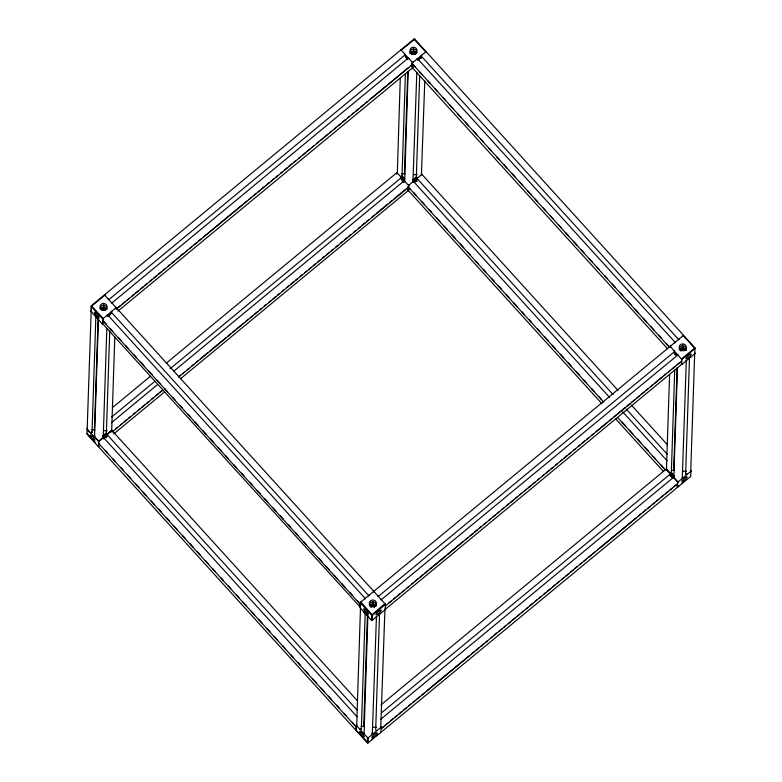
<?xml version="1.0" encoding="UTF-8"?>
<svg xmlns="http://www.w3.org/2000/svg" width="782" height="782" viewBox="0 0 782 782"><rect width="100%" height="100%" fill="white"/><g stroke="black" fill="none" stroke-linecap="round" stroke-linejoin="round"><path stroke-width="1.17" d="M601.993 403.786L408.38 190.564L408.497 188.824L408.918 189.244L409.993 188.354M412.847 67.623C411.723 68.386 412.417 65.414 413.355 65.317M87.437 428.106C86.352 429.826 90.673 434.684 92.012 432.397L95.873 316.221M94.427 429.836L98.161 317.287M104.123 437.773L107.359 435.105L104.104 438.203L103.654 437.265L98.776 441.165L94.544 436.727L98.434 319.339L98.62 319.867M98.757 446.493L98.532 441.488L87.173 428.986L87.232 428.262M103.253 318.294L102.491 324.129L91.132 311.627L91.338 310.718M103.224 437.334L106.841 328.411M107.339 435.535L105.961 433.345L102.725 436.014L103.644 437.685L106.069 435.682M357.266 710.31L105.961 433.345M106.352 433.57L109.754 330.512M106.89 434.587L111.699 430.325L114.788 337.13M670.79 345.859L360.561 602.257L360.121 607.8L371.479 620.312L372.242 620.361L385.311 609.559L385.477 604.388L373.776 591.329M356.68 725.735L360.492 607.497M360.091 729.479L361.352 728.98L365.165 614.007M364.246 726.664L363.718 726.419L367.452 615.082M367.892 615.561L364.06 733.839M356.494 725.207L356.768 724.67L356.23 725.227L367.54 737.67L367.364 742.851L368.127 742.9L690.731 476.414L690.956 470.52L690.907 471.243L677.779 482.22M371.479 620.312L371.655 615.131L384.91 603.645M380.814 731.835L381.362 726.928L368.293 737.729L368.127 742.9L367.364 742.851L98.395 446.63L98.962 446.327M371.264 620.097L372.193 620.292L372.408 615.19L360.864 602.003M372.3 734.415L376.455 616.529L376.191 617.027M376.934 730.564L375.673 729.958L379.524 613.782M396.738 174.269L396.806 172.714L397.295 173.076M397.334 173.086L400.276 78.151M380.746 727.416L384.93 609.51L384.646 610.019M385.272 609.276L385.321 607.77M385.438 604.418L385.35 606.001L681.669 361.02M400.746 178.296L402.378 176.321L400.746 178.296L403.551 181.395L400.755 177.866M401.117 177.524L400.667 176.752L402.007 176.331L405.418 73.459M404.411 173.77L407.784 72.11M404.646 181.649L404.147 180.867L404.714 181.189L408.145 71.739M408.448 188.726L407.901 189.176L408.487 187.445L408.918 189.244M414.049 65.571L411.958 66.392L412.544 64.662M408.38 190.759L408.556 185.422L396.845 172.519M412.437 67.975L412.613 62.638L400.892 49.901M412.964 66.46L413.013 65.18L411.606 63.635M414.147 181.707L417.383 179.029L414.128 182.128L412.749 179.938L415.975 177.27L416.894 178.941M609.579 397.412L413.502 181.473L412.955 181.766L416.826 72.345M413.658 181.62L412.749 179.938M613.108 394.617L415.975 177.27M417.089 178.687L417.588 177.915L416.327 177.309L419.699 75.649M618.054 390.404L421.987 174.474L421.41 174.767L424.782 81.064M380.942 704.905L666.723 468.633M670.594 474.029L666.459 469.122L669.587 374.725M674.455 476.248L671.66 472.944L670.575 473.833L670.018 474.918L672.725 477.949M670.418 474.009L669.92 473.325L671.318 472.905L674.729 370.033M671.66 472.944L381.469 712.861M672.843 477.587L670.018 474.918L672.843 477.587L673.41 477.118L670.575 473.833M674.211 470.588L673.683 470.334L677.134 367.481M679.167 485.446L677.3 486.99L677.828 482.044L673.82 477.636L677.456 368.312M681.875 359.397L681.699 364.598L694.768 353.796L694.827 353.073M682.266 478.34L686.342 360.072M686.899 474.488L685.638 473.882L689.489 357.706M694.768 353.796L694.993 347.902L414.724 39.149L413.971 39.1L91.357 305.723L87.007 434.157L98.366 446.669M690.721 471.341L694.709 352.907M103.185 320.268L102.638 320.552L360.238 604.251L360.17 605.982L360.893 605.248M603.753 402.231L408.507 187.201C409.377 185.373 408.057 184.063 408.487 185.637M667.593 348.782L412.446 67.79L412.485 66.157M180.525 378.742L408.292 190.554L408.429 188.961M683.018 345.165L682.891 347.306L685.296 348.772L686.107 350.199M373.131 601.7L373.024 603.401L375.937 605.571M413.737 48.973L413.629 50.674L416.542 52.844M106.596 308.998L103.683 306.837L103.811 304.589L103.732 305.351L101.181 305.85L99.969 308.46M694.944 348.625L694.993 347.902L681.523 358.879L681.875 359.417L694.944 348.625L683.243 335.566L670.164 346.367L681.865 359.495M409.915 52.296L411.127 49.686L413.727 48.65M679.245 349.632L679.783 347.003L682.989 345.273M115.638 307.043L374.246 591.857M369.309 605.024C369.182 600.42 377.11 600.967 376.347 605.512M98.434 319.339L98.698 318.841M94.544 436.727L94.964 436.121M106.342 433.375L106.596 432.876M397.148 172.548L397.432 172.04M686.42 360.443L686.156 360.952M694.895 353.435L694.612 353.943M673.84 477.235L674.27 476.629M685.638 473.882L685.902 473.384M412.114 62.091L412.603 62.873L413.189 62.159M102.667 319.007L116.147 307.658L104.426 294.922L104.954 295.283M98.552 441.713L98.962 441.107M360.267 602.697L360.707 602.13M670.194 346.602L670.545 346.797M666.362 469.396L677.828 482.044M686.039 350.111L685.364 346.661L682.94 345.81M102.55 322.36L103.683 321.363L106.147 324.08M107.085 315.126L107.486 315.175M98.424 445.075L99.422 444.098L99.705 444.538M357.022 716.723L103.517 437.539L102.95 438.291M373.737 591.563L373.327 591.72M108.268 298.929L108.766 299.711L405.213 54.799L404.744 53.978M112.305 303.377L111.816 303.015L408.292 58.054L408.781 58.415M117.838 311.197L412.847 67.643M178.765 376.944L408.654 187.172M381.147 599.853L677.916 354.92M381.303 728.658L677.574 483.735M677.535 354.725L678.053 355.487M676.674 484.478L673.889 486.756M677.652 487.078L677.104 486.756M103.537 437.588L103.185 437.519M410.042 53.098L411.058 51.798L413.629 50.674M369.436 605.825L371.225 604.007L373.024 603.401M679.304 349.72L680.32 348.42L682.891 347.306M356.201 728.472L355.996 730.329L356.563 730.026M111.601 312.81L107.496 316.27M421.537 56.675L417.422 60.136M107.486 435.515L103.371 438.976M674.895 342.878L675.179 342.399L417.568 58.699L417.021 58.992M674.446 353.757L674.983 353.855M100.507 308.577L103.683 306.837M111.738 311.285L111.171 312.038L368.83 595.757M417.158 59.324L417.568 58.699M421.664 55.16L421.097 55.913L678.698 339.603L679.265 338.86M108.033 433.648L107.105 434.753M369.348 594.994L368.781 595.747M360.952 603.841L360.238 604.251M115.716 308.01L116.117 307.834M419.396 58.953L419.269 59.061A2.444 0.538 -42.2 0 1 421.107 58.21M401.254 50.126L414.724 39.149M104.788 295.156L91.299 306.446L102.657 318.958M412.613 62.638L426.082 51.661L425.476 52.003M117.867 307.717L120.692 305.381M122.569 303.827L125.394 301.49M127.28 299.936L129.157 298.382M131.982 296.046L133.869 294.491M135.745 292.937L138.57 290.611M140.457 289.047L143.282 286.72M145.159 285.166L147.045 283.612M149.87 281.276L151.747 279.721M153.634 278.167L156.459 275.831M158.335 274.277L161.16 271.94M163.047 270.386L164.924 268.832M167.749 266.496L169.635 264.942M171.512 263.387L174.337 261.051M176.224 259.497L179.049 257.17M180.925 255.616L183.75 253.28M185.637 251.726L187.514 250.172M189.4 248.617L192.225 246.281M194.102 244.727L196.927 242.391M198.814 240.836L201.629 238.5M203.516 236.946L242.107 205.06M243.984 203.506L246.809 201.179M248.696 199.625L251.521 197.289M253.397 195.735L256.222 193.398M258.109 191.844L259.986 190.29M261.872 188.736L264.697 186.399M266.574 184.845L269.399 182.509M271.286 180.955L274.101 178.628M275.987 177.074L277.874 175.51M280.689 173.184L282.576 171.629M284.452 170.075L287.277 167.739M289.164 166.185L291.989 163.849M293.866 162.294L295.752 160.74M298.577 158.404L300.454 156.85M302.341 155.295L305.166 152.959M307.043 151.405L309.868 149.079M311.754 147.515L313.631 145.96M316.456 143.634L318.342 142.08M320.219 140.516L323.044 138.189M324.931 136.635L327.756 134.299M329.633 132.745L331.519 131.19M334.344 128.854L336.221 127.3M338.107 125.746L340.932 123.409M342.809 121.855L345.634 119.519M347.521 117.965L349.398 116.41M352.223 114.084L354.109 112.52M355.986 110.966L358.811 108.639M360.697 107.085L363.513 104.749M365.399 103.195L367.286 101.64M370.101 99.304L386.103 86.088M387.989 84.534L408.693 67.418M116.059 309.379L412.534 64.427L411.791 63.753M112.559 407.559L150.212 376.455M166.214 363.239L396.806 172.714M111.689 417.011L154.983 381.235M170.046 368.791L400.619 178.237L404.186 182.245M403.571 180.965L404.108 180.515M111.464 422.681L157.583 384.578M173.584 371.352L404.167 180.828M102.716 436.229L105.951 433.56M412.74 180.153L415.975 177.485M103.664 437.05L106.899 434.372M413.678 180.974L416.914 178.306M98.532 441.488L112.012 430.354M408.556 185.422L422.026 174.288M414.47 180.945L416.083 179.606M115.609 428.917L117.496 427.363M120.32 425.027L122.197 423.473M124.084 421.918L126.909 419.582M128.786 418.028L130.672 416.474M133.497 414.137L135.374 412.583M138.199 410.257L140.086 408.693M141.962 407.139L144.787 404.812M146.674 403.258L148.551 401.694M151.376 399.367L153.262 397.813M156.087 395.477L157.964 393.923M159.851 392.368L162.676 390.032M178.667 376.816L180.554 375.262M182.441 373.698L184.317 372.144M187.142 369.818L189.029 368.263M191.844 365.927L193.731 364.373M195.617 362.819L198.433 360.482M200.319 358.928L207.846 352.702M209.732 351.147L225.734 337.932M227.611 336.377L230.436 334.041M232.322 332.487L235.147 330.151M237.024 328.596L243.613 323.152M245.499 321.598L248.324 319.271M250.201 317.717L253.026 315.381M254.912 313.826L257.728 311.49M259.614 309.936L261.501 308.382M264.316 306.045L266.203 304.491M269.028 302.155L270.904 300.601M272.791 299.047L275.616 296.72M277.493 295.156L279.379 293.602M282.204 291.275L284.081 289.721M286.906 287.385L288.793 285.831M290.669 284.277L293.494 281.94M295.381 280.386L297.258 278.832M300.083 276.496L301.969 274.941M304.794 272.605L306.671 271.051M308.558 269.497L311.383 267.161M313.259 265.606L315.146 264.052M317.971 261.726L319.848 260.162M322.673 257.835L324.559 256.281M326.436 254.727L329.261 252.391M331.148 250.836L333.024 249.282M335.849 246.946L337.736 245.392M340.551 243.055L342.438 241.501M344.324 239.947L347.14 237.611M349.026 236.056L350.913 234.502M353.728 232.166L355.615 230.612M358.439 228.285L360.316 226.731M362.203 225.167L365.028 222.841M366.905 221.286L368.791 219.732M371.616 217.396L374.441 215.06M376.318 213.506L387.618 204.18M389.495 202.616L392.32 200.29M394.206 198.736L405.496 189.4M111.943 432.163L162.764 390.169M113.703 433.951L164.533 391.958M377.559 595.542L378.077 596.304M674.006 350.6L674.514 351.284M378.508 596.285L674.006 352.056L676.792 355.194M385.262 604.036L385.418 604.437M385.477 604.388L372.408 615.19L371.655 615.131L360.297 602.629M389.016 602.756L390.902 601.202M393.727 598.865L395.604 597.311M397.491 595.757L400.316 593.421M402.192 591.866L404.079 590.312M406.904 587.976L408.781 586.422M411.606 584.086L413.492 582.531M415.369 580.977L418.194 578.651M420.081 577.087L422.906 574.76M424.782 573.206L427.607 570.87M429.494 569.316L445.496 556.09M447.372 554.536L463.374 541.32M465.261 539.766L468.076 537.429M469.962 535.875L472.787 533.539M474.664 531.985L477.489 529.658M479.376 528.104L481.253 526.54M484.078 524.214L485.964 522.659M488.789 520.323L490.666 518.769M492.552 517.215L495.377 514.879M497.254 513.324L499.141 511.77M501.966 509.434L503.843 507.88M506.668 505.543L508.554 503.989M510.431 502.435L513.256 500.109M515.143 498.545L517.019 496.99M519.844 494.664L521.731 493.11M524.546 490.773L526.433 489.219M528.319 487.665L531.134 485.329M533.021 483.775L534.908 482.22M537.723 479.884L539.609 478.33M542.434 475.994L544.311 474.439M546.198 472.885L549.023 470.549M550.899 468.995L552.786 467.44M555.611 465.114L557.488 463.55M560.313 461.224L562.199 459.669M564.076 458.115L566.901 455.779M568.788 454.225L570.664 452.67M573.489 450.334L575.376 448.78M578.201 446.444L580.078 444.89M581.964 443.335L584.789 440.999M586.666 439.445L588.553 437.891M591.378 435.554L593.255 434M596.079 431.674L607.379 422.339M609.256 420.784L612.081 418.448M613.968 416.894L625.258 407.569M627.144 406.005L629.96 403.678M631.846 402.124L634.671 399.788M636.548 398.233L639.373 395.897M641.26 394.343L644.085 392.007M645.961 390.453L647.848 388.898M650.673 386.572L652.55 385.008M654.436 383.454L657.261 381.127M659.138 379.573L661.963 377.237M663.85 375.683L665.726 374.128M668.551 371.792L670.438 370.238M672.315 368.684L675.14 366.347M677.026 364.793L679.851 362.457M385.233 609.344L681.718 364.334L681.21 364.021L682.324 364.119M673.39 476.922L674.465 476.033M380.775 719.235L673.488 477.382L673.947 477.724M677.339 481.448L678.434 481.507M381.186 728.599L384.011 726.273M385.888 724.709L388.713 722.382M390.599 720.828L393.414 718.492M395.301 716.938L397.188 715.383M399.064 713.829L401.889 711.493M403.776 709.939L406.591 707.602M408.478 706.048L411.303 703.712M413.179 702.158L415.066 700.604M416.953 699.049L419.768 696.713M421.654 695.159L424.479 692.832M426.356 691.278L469.65 655.502M471.536 653.947L474.361 651.611M476.238 650.057L479.063 647.731M480.95 646.167L483.775 643.84M485.651 642.286L487.538 640.732M490.363 638.395L492.24 636.841M494.126 635.287L496.951 632.951M498.828 631.397L501.653 629.06M503.54 627.506L505.416 625.952M508.241 623.616L510.128 622.061M512.005 620.507L514.83 618.171M516.716 616.617L519.541 614.29M521.418 612.736L523.305 611.172M526.13 608.846L528.006 607.291M529.893 605.737L532.718 603.401M534.595 601.847L537.42 599.511M539.306 597.956L541.183 596.402M544.008 594.066L545.895 592.512M547.771 590.957L550.596 588.621M552.483 587.067L555.298 584.741M557.185 583.177L559.071 581.622M561.887 579.296L563.773 577.742M565.66 576.187L568.475 573.851M570.361 572.297L573.186 569.961M575.063 568.406L576.95 566.852M579.775 564.516L581.652 562.962M583.538 561.408L586.363 559.071M588.24 557.517L591.065 555.191M592.952 553.627L594.828 552.072M597.653 549.746L636.245 517.86M638.122 516.306L640.947 513.969M642.833 512.415L645.658 510.079M647.535 508.525L650.36 506.198M652.247 504.634L654.123 503.08M656.01 501.526L658.835 499.199M660.712 497.635L663.537 495.309M665.423 493.755L668.248 491.419M670.125 489.864L672.012 488.31M371.499 739.586L373.366 738.042M376.171 735.735L378.038 734.19M681.972 483.129L683.839 481.585M109.939 432.065L111.992 430.52L357.296 700.682M683.087 335.703L683.243 335.566M411.811 54.359L412.134 54.105A2.317 2.219 1.9 0 1 414.939 54.457M111.718 311.744L111.22 312.047M99.07 442.974L98.503 443.218M674.622 342.692L675.179 342.399M364.686 598.826L365.253 598.543L107.652 314.872M371.02 607.106L371.479 606.754A2.317 2.219 1.9 0 1 374.285 607.106L374.382 607.233M380.951 726.527L381.03 726.898M360.531 607.458L102.784 323.836M413.766 174.65L417.187 174.669M103.781 430.716L107.193 430.735M107.603 433.981L106.411 433.746M690.799 357.1L689.724 357.022M683.077 471.223L686.498 471.243M373.112 727.299L376.533 727.319M367.374 737.485L368.469 737.582M412.837 64.339L669.353 347.218M87.398 433.981L87.056 433.443L95.512 442.925M102.862 323.719L101.934 323.513M364.813 612.189L363.904 612.013M360.297 604.261L357.188 600.547M361.274 735.53L356.005 730.339L356.181 725.158L356.26 726.937M95.296 315.674L94.573 315.429M673.683 470.334L671.767 470.207M363.718 726.419L360.854 726.214M400.971 49.94L401.43 50.322M405.164 54.799L404.724 54.427M408.419 187.201L407.793 186.683M413.678 49.188L416.102 50.038L416.943 52.785M103.732 305.351L106.156 306.192L107.007 308.949M367.54 737.67L368.293 737.729M401.508 173.555L404.9 174.015M91.523 429.631L94.905 430.08M111.943 430.53L111.992 431.195L111.513 429.787M356.123 726.967L98.512 443.267M412.505 180.486L413.219 181.268M371.851 733.135L372.564 733.917M676.743 484.439L677.671 485.583M381.264 599.647L381.616 599.97M413.971 39.1L425.682 51.837M675.325 354.119L675.98 354.784M406.2 57.663L406.699 58.181A2.444 0.499 50.4 0 0 406.278 57.692M407.735 188.071L408.36 188.99M666.459 469.523L669.001 472.269M402.29 180.642L403.424 182.001M364.06 612.14L367.951 616.451M407.53 58.621L404.763 55.502M413.58 65.053L415.262 67.047M419.357 71.563L421.821 74.27M427.568 80.595L430.022 83.303M434.948 88.728L437.412 91.435M443.15 97.76L445.613 100.477M449.718 104.993L452.993 108.6M457.92 114.025L461.204 117.642M465.3 122.158L468.584 125.775M473.501 131.19L476.785 134.807M480.891 139.323L483.354 142.031M489.092 148.355L491.555 151.073M496.472 156.488L498.936 159.196M503.862 164.621L507.137 168.238M512.063 173.653L515.348 177.27M519.443 181.786L522.728 185.402M527.654 190.828L530.929 194.435M535.035 198.951L537.498 201.668M543.236 207.992L545.699 210.7M550.626 216.125L553.079 218.833M558.827 225.157L561.29 227.865M565.386 232.381L568.67 235.998M573.597 241.423L576.872 245.03M580.977 249.546L584.262 253.163M589.178 258.588L592.463 262.195M596.568 266.721L599.022 269.428M604.769 275.753L607.233 278.46M612.15 283.886L615.434 287.493M620.351 292.918L622.814 295.625M627.741 301.05L631.015 304.667M635.121 309.183L638.405 312.79M643.322 318.215L646.606 321.832M650.712 326.348L653.987 329.965M658.913 335.38L661.377 338.098M666.293 343.513L668.757 346.221M411.019 65.356L411.958 66.392M631.182 404.861L667.281 444.616M626.235 409.074L667.251 454.244M622.707 411.87L667.007 460.657M402.378 176.321L404.49 178.638M402.368 176.536L404.48 178.853M672.354 473.931L673.761 475.476M401.303 177.211L404.089 180.945L401.987 178.628M413.649 192.528L416.112 195.236M421.86 201.56L424.323 204.268M429.24 209.693L431.703 212.401M436.62 217.826L439.904 221.433M444.01 225.949L447.284 229.566M452.211 234.991L455.495 238.598M460.412 244.023L463.697 247.64M467.802 252.156L470.256 254.864M476.003 261.188L478.467 263.896M483.384 269.321L485.847 272.028M491.595 278.353L494.048 281.07M498.154 285.586L501.438 289.193M506.355 294.618L509.639 298.235M513.745 302.751L517.019 306.368M521.946 311.783L524.409 314.501M529.326 319.916L531.789 322.624M537.527 328.948L539.991 331.666M544.917 337.081L548.192 340.698M552.297 345.214L555.582 348.831M560.499 354.246L563.783 357.863M567.888 362.379L571.163 365.996M576.09 371.421L579.374 375.028M583.47 379.544L585.933 382.261M591.681 388.586L594.134 391.293M599.061 396.718L601.524 399.426M622.032 422.016L625.317 425.623M629.412 430.139L632.697 433.756M637.623 439.181L640.898 442.788M645.003 447.314L648.288 450.921M653.205 456.346L655.668 459.054M660.585 464.479L663.869 468.095M617.702 417.588L665.287 469.992M406.972 188.139L407.901 189.176M615.942 419.152L663.527 471.556M103.068 318.46L91.357 305.723L91.24 311.764M110.242 328.596L112.706 331.304M118.453 337.628L120.917 340.336M125.834 345.761L128.297 348.469M134.035 354.793L136.498 357.501M140.604 362.027L143.878 365.634M148.805 371.059L152.089 374.676M157.006 380.091L160.29 383.708M164.396 388.224L167.671 391.841M172.597 397.256L175.06 399.973M179.977 405.389L182.441 408.106M188.188 414.431L190.642 417.138M194.747 421.654L198.032 425.271M202.949 430.687L206.233 434.303M210.338 438.819L213.613 442.436M218.54 447.851L221.824 451.468M225.92 455.984L228.383 458.702M234.121 465.026L236.584 467.734M241.511 473.149L243.974 475.867M249.712 482.191L252.175 484.899M257.092 490.324L260.377 493.931M264.482 498.447L267.757 502.064M272.683 507.489L275.968 511.096M280.064 515.621L283.348 519.228M288.275 524.654L290.728 527.361M295.655 532.786L298.118 535.494M303.856 541.818L306.319 544.526M311.246 549.951L313.699 552.659M318.626 558.084L321.91 561.701M326.006 566.217L329.29 569.824M334.217 575.249L337.492 578.866M341.597 583.382L344.882 586.999M349.798 592.414L352.262 595.122M105.306 450.403L107.769 453.11M112.686 458.535L115.15 461.243M120.897 467.568L123.351 470.275M127.456 474.791L130.741 478.408M135.657 483.833L138.942 487.44M143.047 491.956L146.322 495.573M151.249 500.998L154.533 504.605M158.629 509.131L161.092 511.839M166.83 518.163L169.293 520.871M174.22 526.296L177.504 529.903M182.421 535.328L184.884 538.036M189.801 543.461L193.086 547.077M197.191 551.593L200.466 555.2M205.392 560.626L208.677 564.242M212.772 568.758L215.236 571.466M220.983 577.79L223.437 580.508M228.364 585.923L230.827 588.631M236.565 594.955L239.028 597.673M243.134 602.189L246.408 605.806M251.335 611.221L254.619 614.838M258.715 619.354L261.999 622.971M266.926 628.386L270.201 632.003M274.306 636.519L277.59 640.135M282.507 645.551L284.971 648.268M290.709 654.593L293.172 657.3M298.098 662.725L300.562 665.433M305.479 670.848L308.763 674.465M312.859 678.981L316.143 682.598M321.07 688.023L324.344 691.63M328.45 696.146L331.734 699.763M336.651 705.188L339.114 707.896M344.041 713.321L346.494 716.029M352.242 722.353L354.705 725.061M363.708 738.208L366.142 740.886M111.503 429.807L111.699 430.325M408.634 58.718L408.272 58.093M690.809 470.295L690.995 470.823M682.344 477.313L682.53 477.841M671.132 472.377L671.318 472.905M421.498 173.721L421.684 174.249M401.821 175.803L402.007 176.331M360.57 608.337L360.385 607.809M361.167 728.453L361.352 728.98M91.836 431.869L92.012 432.397M420.99 58.308L420.97 58.2A2.317 0.508 -42.2 0 0 420.599 58.191M416.914 181.092L416.904 180.974A2.317 0.508 -42.2 0 0 415.33 181.727L415.203 181.835A2.444 0.538 -42.2 0 1 417.041 180.984M108.024 316.456A2.444 0.538 -42.2 0 1 110.643 314.305M674.416 353.572A2.444 0.499 50.4 0 1 676.391 355.214A2.444 0.499 50.4 0 0 674.553 353.591M411.713 54.193A2.444 2.336 1.9 0 1 415.164 54.427M418.36 59.862A2.444 0.538 -42.2 0 1 418.8 59.422M405.545 57.086A2.444 0.499 50.4 0 1 405.887 57.34M407.109 58.611A2.444 0.499 50.4 0 1 407.49 59.109M371.108 606.92A2.444 2.336 1.9 0 1 374.558 607.155M680.975 350.815A2.444 2.336 1.9 0 1 683.957 350.649M105.687 437.49A2.444 0.538 -42.2 0 1 106.792 436.903A2.317 0.508 -42.2 0 0 105.795 437.461M402.222 180.476A2.444 0.499 50.4 0 1 403.434 181.893M681.445 350.678A2.317 2.219 1.9 0 1 683.771 350.678M102.149 310.171A2.317 2.219 1.9 0 1 104.465 310.171M411.322 53.684A2.444 2.336 1.9 0 1 415.545 53.978M410.012 53.89A3.529 3.363 1.9 0 1 416.513 53.528M369.827 605.835A3.529 3.363 1.9 0 1 375.917 606.255M370.717 606.412A2.444 2.336 1.9 0 1 374.949 606.705M679.695 349.73A3.529 3.363 1.9 0 1 685.785 350.16M680.301 350.854A2.444 2.336 1.9 0 1 684.817 350.61M418.517 59.745A2.317 0.508 -42.2 0 1 418.957 59.334M419.406 58.943A2.317 0.508 -42.2 0 1 420.266 58.357M108.199 316.29A2.317 0.508 -42.2 0 1 109.021 315.459L109.46 315.087A2.317 0.508 -42.2 0 1 110.663 314.315M101.377 309.848A2.444 2.336 1.9 0 1 105.599 310.141M100.477 309.261A3.529 3.363 1.9 0 1 106.069 308.958M104.739 310.18A2.444 2.336 1.9 0 0 102.305 310.014A2.444 2.336 1.9 0 1 104.739 310.19M373.18 737.172A3.529 0.772 -42.2 0 0 377.198 732.959A3.529 0.772 -42.2 0 0 373.239 735.344A3.529 0.772 -42.2 0 0 373.18 737.172M360.287 733.223A3.529 0.714 50.4 0 0 364.168 737.015A3.529 0.714 50.4 0 0 361.382 732.597A3.529 0.714 50.4 0 0 360.287 733.223M90.927 436.659A3.529 0.714 50.4 0 0 94.818 440.442A3.529 0.714 50.4 0 0 92.022 436.033A3.529 0.714 50.4 0 0 90.927 436.659M683.116 481.155A3.529 0.772 -42.2 0 0 687.143 476.942A3.529 0.772 -42.2 0 0 683.185 479.327A3.529 0.772 -42.2 0 0 683.116 481.155M411.518 53.401A3.529 3.363 1.9 0 0 417.011 50.869A3.529 3.363 1.9 0 0 411.948 47.594A3.529 3.363 1.9 0 0 411.518 53.401M364.402 610.527A3.529 0.714 50.4 0 0 368.293 614.32A3.529 0.714 50.4 0 0 365.507 609.901A3.529 0.714 50.4 0 0 364.402 610.527M370.922 606.128A3.529 3.363 1.9 0 0 376.416 603.596A3.529 3.363 1.9 0 0 371.352 600.322A3.529 3.363 1.9 0 0 370.922 606.128M377.295 614.476A3.529 0.772 -42.2 0 0 381.323 610.263A3.529 0.772 -42.2 0 0 377.364 612.648A3.529 0.772 -42.2 0 0 377.295 614.476M687.163 358.371A3.529 0.772 -42.2 0 0 691.19 354.168A3.529 0.772 -42.2 0 0 687.222 356.553A3.529 0.772 -42.2 0 0 687.163 358.371M680.79 350.033A3.529 3.363 1.9 0 0 686.283 347.491A3.529 3.363 1.9 0 0 681.22 344.217A3.529 3.363 1.9 0 0 680.79 350.033M101.582 309.564A3.529 3.363 1.9 0 0 107.066 307.023A3.529 3.363 1.9 0 0 102.002 303.748A3.529 3.363 1.9 0 0 101.582 309.564M95.062 313.963A3.529 0.714 50.4 0 0 98.952 317.746A3.529 0.714 50.4 0 0 96.157 313.338A3.529 0.714 50.4 0 0 95.062 313.963"/></g></svg>
